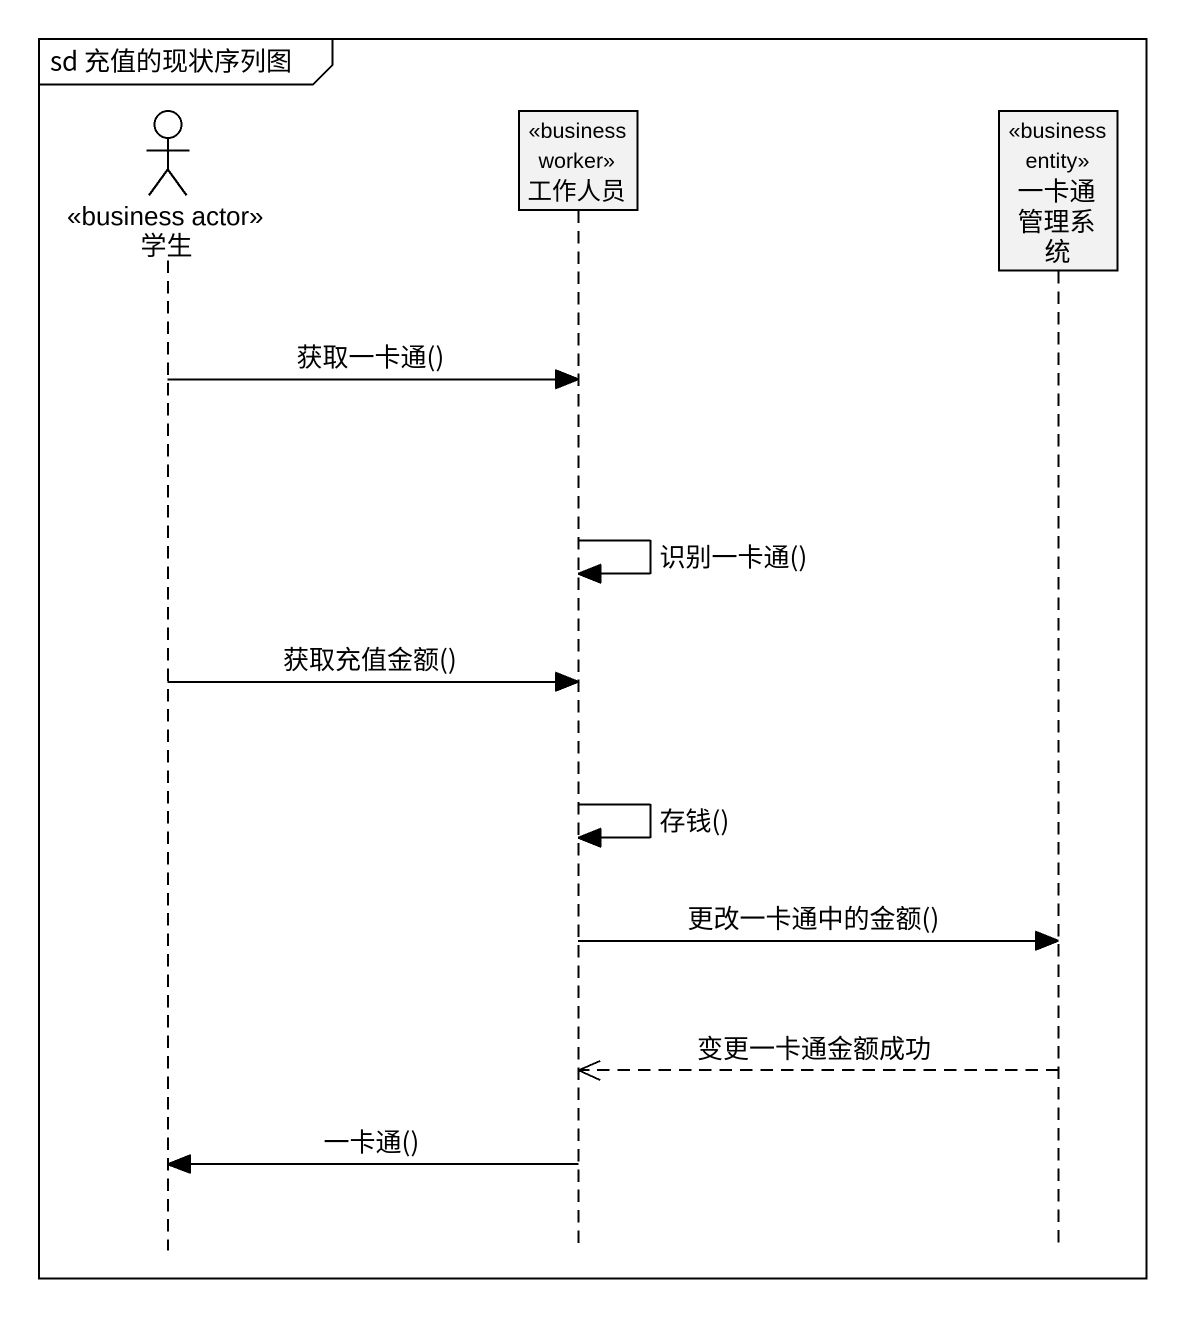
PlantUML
@startuml
mainframe sd 充值的现状序列图
hide footbox
actor 学生 <<business actor>>
participant 工作人员 <<business worker>>
participant 一卡通管理系统 <<business entity>>

学生 -> 工作人员 : 获取一卡通()
工作人员 -> 工作人员 : 识别一卡通()
学生 -> 工作人员 : 获取充值金额()
工作人员 -> 工作人员 : 存钱()
工作人员 -> 一卡通管理系统 : 更改一卡通中的金额()
一卡通管理系统 -->> 工作人员 : 变更一卡通金额成功
工作人员 -> 学生 : 一卡通()
@enduml
